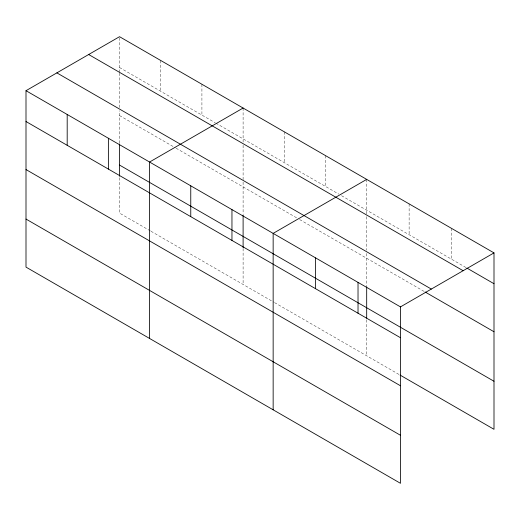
<?xml version="1.0" encoding="UTF-8"?>
<svg xmlns="http://www.w3.org/2000/svg" width="520" height="520" viewBox="0 0 520 520"><rect width="100%" height="100%" fill="white"/><g stroke="black" fill="none" stroke-linecap="round" stroke-linejoin="round"><path stroke-width="0.39" stroke-dasharray="2.6 1.95" d="M119.535 143.156L119.535 110.76M119.535 107.562L119.535 73.132M119.535 72.332L119.535 36.693M119.535 67.522L215.183 122.746M215.878 123.149L338.754 194.09M341.549 195.702L466.174 267.651M119.535 115.57L175.389 147.816M176.085 148.22L296.868 217.952M299.656 219.564L424.424 291.596M150.254 230.841L119.535 213.109L119.535 177.073M150.95 231.244L273.825 302.185M274.528 302.588L400.075 375.076M451.562 228.391L451.562 259.22M409.123 203.886L409.123 234.715M366.685 179.387L366.685 215.819M366.685 216.619L366.685 250.25M366.685 253.455L366.685 285.844M366.685 319.767L366.685 355.797M325.488 155.603L325.488 186.433M284.297 131.82L284.297 162.649M243.107 108.037L243.107 142.071M243.107 145.275L243.107 181.305M243.107 182.111L243.107 214.5M243.107 248.424L243.107 284.453M201.916 84.26L201.916 115.089M160.726 60.476L160.726 91.306"/><path stroke-width="0.78" d="M26 90.695L400.465 306.891L400.465 483.308L26 267.111L26 90.695L119.535 36.693L494 252.889L494 429.306L400.075 375.076M243.107 108.037L149.572 162.038L149.572 338.455M366.685 179.387L273.15 233.383L273.15 409.799M400.465 306.891L494 252.889M466.869 268.053L494 283.719M88.666 54.516L463.132 270.712M56.868 72.878L431.334 289.075M425.126 292L494 331.76M119.535 165.067L494 381.264M26 121.524L400.465 337.721M26 169.566L400.465 385.762M26 219.069L400.465 435.266M366.685 286.656L366.685 318.162M358.026 282.392L358.026 313.222M315.588 257.887L315.588 288.717M243.107 215.312L243.107 247.618M231.959 209.606L231.959 240.435M190.762 185.822L190.762 216.651M119.535 143.969L119.535 176.274M108.381 138.262L108.381 169.091M67.191 114.478L67.191 145.308"/></g></svg>
